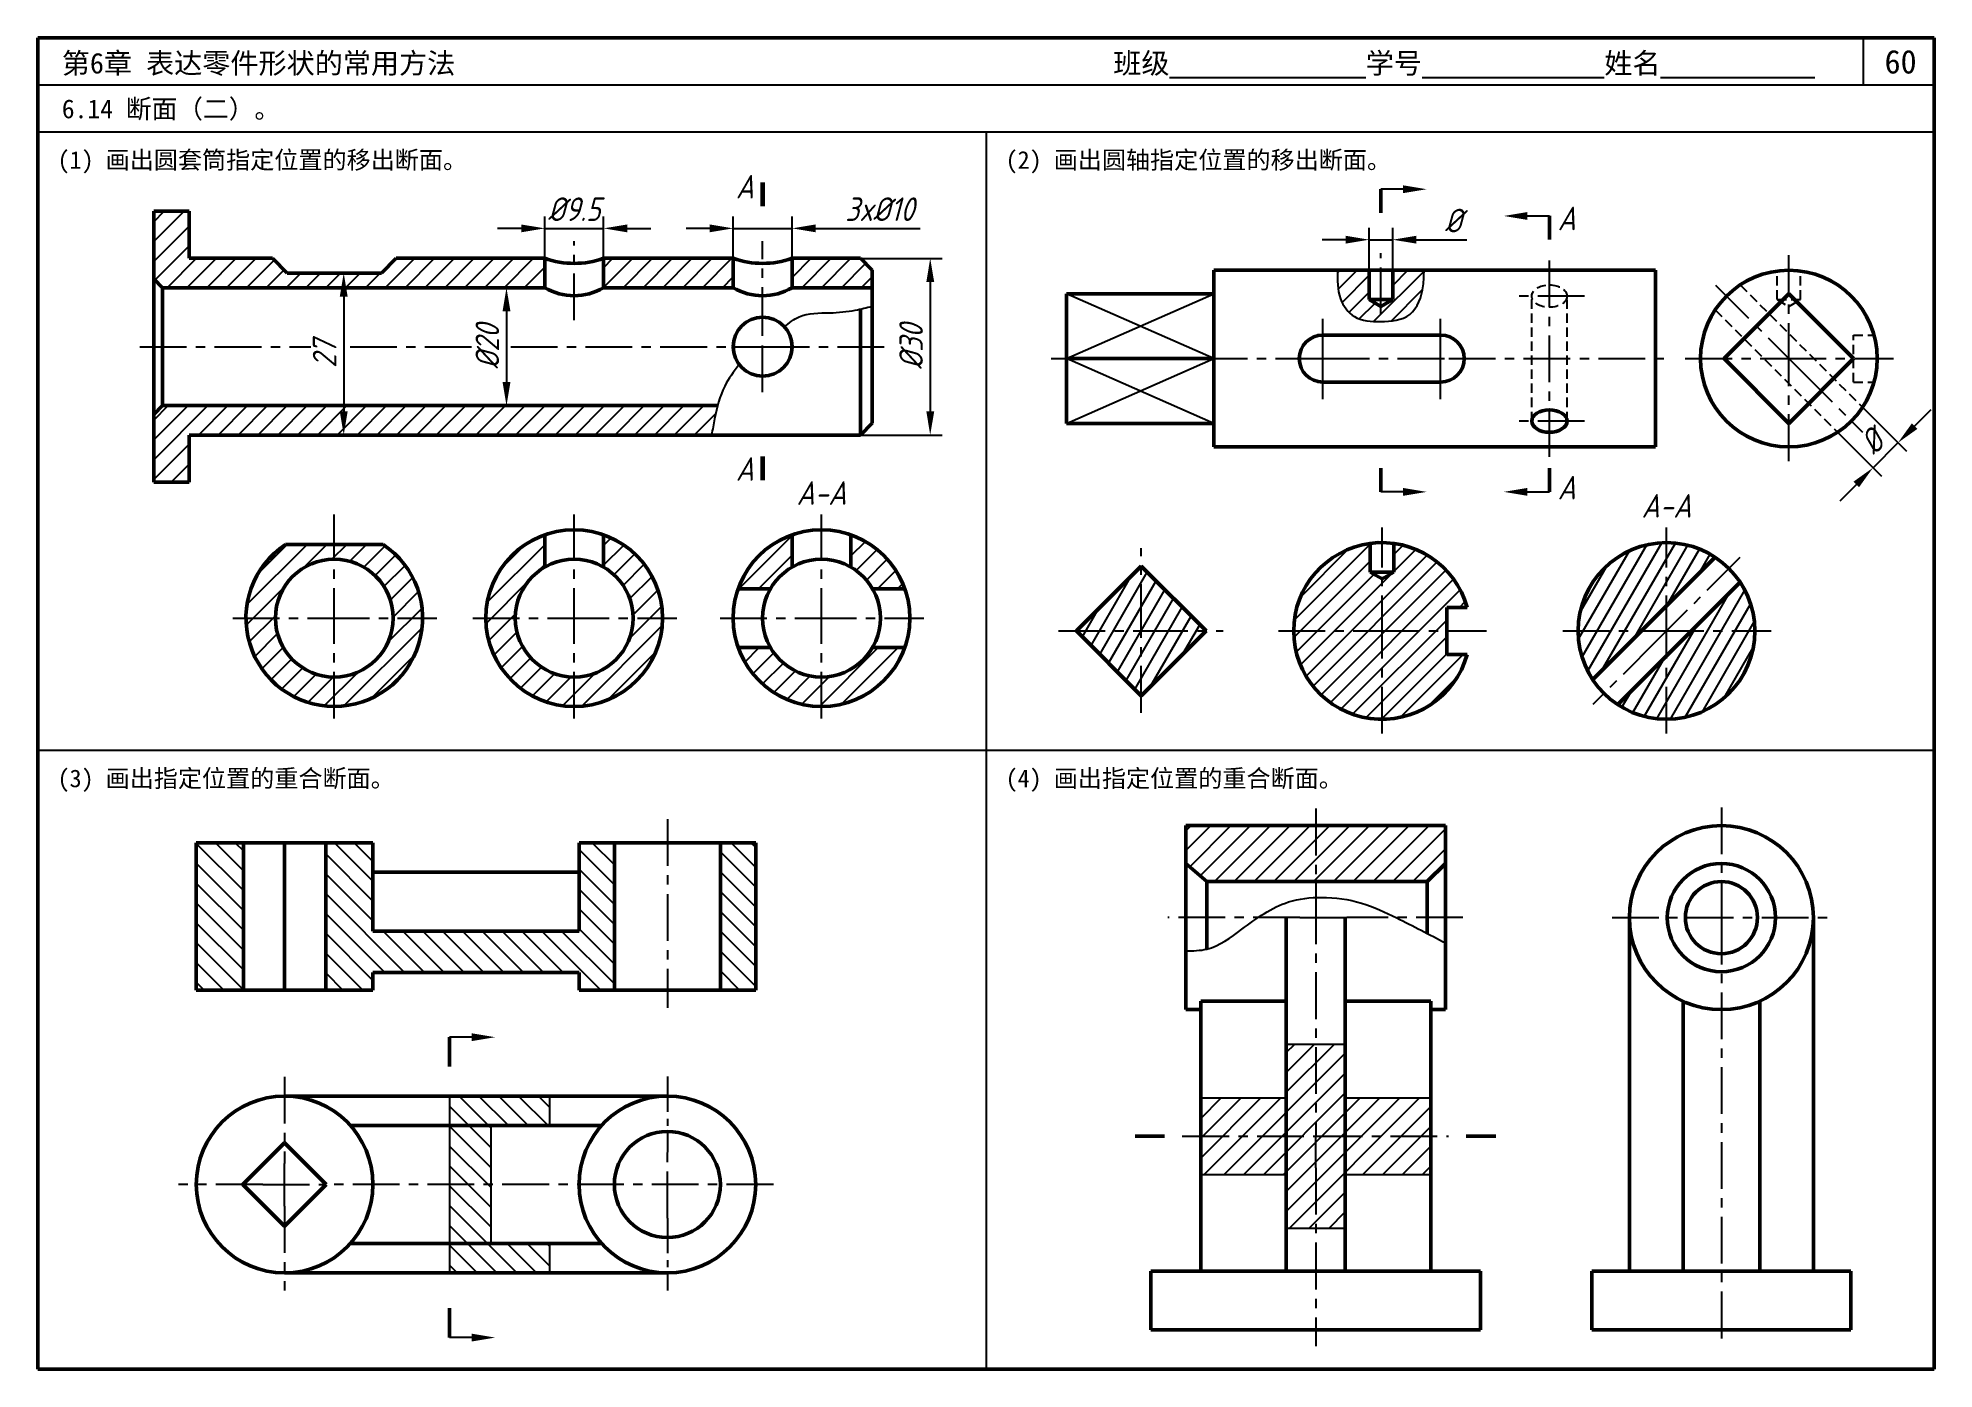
# Model space of a CAD drawing. Header units: millimetres. Extents: x 0 to 322, y 0 to 226.
import ezdxf

# ---------------------------------------------------------------- set-up
doc = ezdxf.new("R2010")
doc.units = ezdxf.units.MM
doc.header["$LTSCALE"] = 0.25
doc.linetypes.add('CENTER', pattern=[50.8, 31.75, -6.35, 6.35, -6.35])
doc.linetypes.add('HIDDEN', pattern=[9.525, 6.35, -3.175])
for name, color, linetype in [('点画线层', 7, 'CENTER'), ('答案', 1, 'Continuous'), ('细实线层', 7, 'Continuous'), ('虚线层', 7, 'HIDDEN')]:
    doc.layers.add(name, color=color, linetype=linetype)
doc.layers.add('粗实线层', color=7, linetype='Continuous', lineweight=50)
doc.styles.get("Standard").update_dxf_attribs({"font": 'gbeitc.shx', "height": 4, "bigfont": 'gbcbig.shx'})
doc.styles.add('宋体', font='', dxfattribs={"height": 3.5})
doc.styles.get('宋体').set_extended_font_data('SimSun')
doc.dimstyles.new('ISO-25', dxfattribs={"dimtxt": 4, "dimasz": 4, "dimexe": 2, "dimexo": 0, "dimgap": 1.25, "dimtad": 1, "dimdsep": 46, "dimtxsty": 'Standard', "dimcen": 0, "dimclrd": 256, "dimclre": 256, "dimclrt": 256, "dimadec": 0, "dimazin": 0, "dimtfac": 1, "dimtmove": 0, "dimatfit": 2, "dimfxl": 0, "dimlwd": -1, "dimlwe": -1, "dimarcsym": 0})

# ---------------------------------------------------------------- blocks, each defined once
blk = doc.blocks.new('*D1')
at = {"layer": 'Defpoints', "color": 0, "transparency": 16777216}
for p in [(96.07, 193.67), (86.07, 188.58), (96.07, 188.58)]:
    blk.add_point(p, dxfattribs=at)
at = {"layer": '细实线层', "transparency": 16777216}
for p, q in [((82.07, 193.67), (78.07, 193.67)), ((86.07, 188.58), (86.07, 195.67)), ((86.07, 193.67), (96.07, 193.67)), ((96.07, 188.58), (96.07, 195.67)), ((100.07, 193.67), (104.07, 193.67))]:
    blk.add_line(p, q, dxfattribs=at)
for points in [[(82.07, 194.33), (82.07, 193), (86.07, 193.67)], [(100.07, 194.33), (100.07, 193), (96.07, 193.67)]]:
    blk.add_solid(points, dxfattribs=at)
at = {"layer": '细实线层', "transparency": 16777216, "insert": (91.07, 196.92), "char_height": 4, "attachment_point": 5}
blk.add_mtext('%%C9.5', dxfattribs=at)
blk = doc.blocks.new('*D2')
at = {"layer": 'Defpoints', "color": 0, "transparency": 16777216}
for p in [(128.07, 193.67), (118.07, 188.58), (128.07, 188.58)]:
    blk.add_point(p, dxfattribs=at)
at = {"layer": '细实线层', "transparency": 16777216}
for p, q in [((114.07, 193.67), (110.07, 193.67)), ((118.07, 188.58), (118.07, 195.67)), ((118.07, 193.67), (128.07, 193.67)), ((128.07, 188.58), (128.07, 195.67)), ((132.07, 193.67), (149.82, 193.67))]:
    blk.add_line(p, q, dxfattribs=at)
for points in [[(114.07, 194.33), (114.07, 193), (118.07, 193.67)], [(132.07, 194.33), (132.07, 193), (128.07, 193.67)]]:
    blk.add_solid(points, dxfattribs=at)
at = {"layer": '细实线层', "transparency": 16777216, "insert": (142.94, 196.92), "char_height": 4, "attachment_point": 5}
blk.add_mtext('3x%%C10', dxfattribs=at)
blk = doc.blocks.new('*D3')
at = {"layer": 'Defpoints', "color": 0, "transparency": 16777216}
for p in [(139.67, 188.58), (139.67, 158.58), (151.53, 158.58)]:
    blk.add_point(p, dxfattribs=at)
at = {"layer": '细实线层', "transparency": 16777216}
for p, q in [((139.67, 188.58), (153.53, 188.58)), ((151.53, 184.58), (151.53, 162.58)), ((139.67, 158.58), (153.53, 158.58))]:
    blk.add_line(p, q, dxfattribs=at)
for points in [[(150.87, 184.58), (152.2, 184.58), (151.53, 188.58)], [(150.87, 162.58), (152.2, 162.58), (151.53, 158.58)]]:
    blk.add_solid(points, dxfattribs=at)
at = {"layer": '细实线层', "transparency": 16777216, "insert": (148.28, 173.58), "char_height": 4, "attachment_point": 5, "rotation": 90}
blk.add_mtext('%%C30', dxfattribs=at)
blk = doc.blocks.new('*D4')
at = {"layer": 'Defpoints', "color": 0, "transparency": 16777216}
for p in [(86.07, 183.58), (79.57, 163.58), (86.07, 163.58)]:
    blk.add_point(p, dxfattribs=at)
at = {"layer": '细实线层', "transparency": 16777216}
for p, q in [((86.07, 183.58), (77.57, 183.58)), ((79.57, 179.58), (79.57, 167.58)), ((86.07, 163.58), (77.57, 163.58))]:
    blk.add_line(p, q, dxfattribs=at)
for points in [[(78.9, 179.58), (80.24, 179.58), (79.57, 183.58)], [(78.9, 167.58), (80.24, 167.58), (79.57, 163.58)]]:
    blk.add_solid(points, dxfattribs=at)
at = {"layer": '细实线层', "transparency": 16777216, "insert": (76.32, 173.58), "char_height": 4, "attachment_point": 5, "rotation": 90}
blk.add_mtext('%%C20', dxfattribs=at)
blk = doc.blocks.new('*D5')
at = {"layer": 'Defpoints', "color": 0, "transparency": 16777216}
for p in [(58.33, 186.08), (51.93, 158.58), (58.33, 158.58)]:
    blk.add_point(p, dxfattribs=at)
at = {"layer": '细实线层', "transparency": 16777216}
for p, q in [((58.33, 186.08), (49.93, 186.08)), ((51.93, 182.08), (51.93, 162.58)), ((58.33, 158.58), (49.93, 158.58))]:
    blk.add_line(p, q, dxfattribs=at)
for points in [[(51.26, 182.08), (52.6, 182.08), (51.93, 186.08)], [(51.26, 162.58), (52.6, 162.58), (51.93, 158.58)]]:
    blk.add_solid(points, dxfattribs=at)
at = {"layer": '细实线层', "transparency": 16777216, "insert": (48.68, 172.33), "char_height": 4, "attachment_point": 5, "rotation": 90}
blk.add_mtext('27', dxfattribs=at)
blk = doc.blocks.new('*D6')
at = {"layer": 'Defpoints', "color": 0, "transparency": 16777216}
for p in [(230.07, 191.74), (226.07, 186.56), (230.07, 186.56)]:
    blk.add_point(p, dxfattribs=at)
at = {"layer": '细实线层', "transparency": 16777216}
for p, q in [((226.07, 186.56), (226.07, 193.74)), ((230.07, 186.56), (230.07, 193.74)), ((222.07, 191.74), (218.07, 191.74)), ((226.07, 191.74), (230.07, 191.74)), ((234.07, 191.74), (242.66, 191.74))]:
    blk.add_line(p, q, dxfattribs=at)
for points in [[(222.07, 192.41), (222.07, 191.08), (226.07, 191.74)], [(234.07, 192.41), (234.07, 191.08), (230.07, 191.74)]]:
    blk.add_solid(points, dxfattribs=at)
at = {"layer": '细实线层', "transparency": 16777216, "insert": (240.37, 194.99), "char_height": 4, "attachment_point": 5}
blk.add_mtext('%%C', dxfattribs=at)
blk = doc.blocks.new('*D7')
at = {"layer": 'Defpoints', "color": 0, "transparency": 16777216}
for p in [(309.86, 163.29), (305.61, 159.05), (315.87, 157.27)]:
    blk.add_point(p, dxfattribs=at)
at = {"layer": '细实线层', "transparency": 16777216}
for p, q in [((309.86, 163.29), (317.29, 155.86)), ((318.7, 160.1), (321.53, 162.93)), ((305.61, 159.05), (313.05, 151.62)), ((311.63, 153.03), (315.87, 157.27)), ((308.8, 150.2), (305.97, 147.37))]:
    blk.add_line(p, q, dxfattribs=at)
for points in [[(318.23, 160.57), (319.17, 159.63), (315.87, 157.27)], [(308.33, 150.67), (309.27, 149.73), (311.63, 153.03)]]:
    blk.add_solid(points, dxfattribs=at)
at = {"layer": '细实线层', "transparency": 16777216, "insert": (311.45, 157.45), "char_height": 4, "attachment_point": 5, "rotation": 45}
blk.add_mtext('%%C', dxfattribs=at)

msp = doc.modelspace()

# ---------------------------------------------------------------- hatches: boundary and pattern name
at = {"layer": '答案'}
h = msp.add_hatch(dxfattribs=at)
h.set_pattern_fill('ANSI31', color=256, scale=0.75)
h.paths.add_polyline_path([(50.327, 137.494), (50.327, 139.994), (42.036, 139.994, 0.2513807), (35.327, 127.494), (40.327, 127.494, -0.4142136)])
h.paths.add_polyline_path([(58.619, 139.994), (50.327, 139.994), (50.327, 137.494, -0.4142136), (60.327, 127.494), (65.327, 127.494, 0.2513807)])
h.paths.add_polyline_path([(65.327, 127.494), (60.327, 127.494, -0.4142136), (50.327, 117.494), (50.327, 112.494, 0.4142136)])
h.paths.add_polyline_path([(40.327, 127.494), (35.327, 127.494, 0.4142136), (50.327, 112.494), (50.327, 117.494, -0.4142136)])
h = msp.add_hatch(dxfattribs=at)
h.set_pattern_fill('ANSI31', color=256, scale=0.75)
h.paths.add_polyline_path([(86.066, 136.154), (86.066, 141.636, 0.3178372), (76.066, 127.494), (81.066, 127.494, -0.2679492)])
h.paths.add_polyline_path([(81.066, 127.494), (76.066, 127.494, 0.4142136), (91.066, 112.494), (91.066, 117.494, -0.4142136)])
h.paths.add_polyline_path([(106.066, 127.494), (101.066, 127.494, -0.4142136), (91.066, 117.494), (91.066, 112.494, 0.4142136)])
h.paths.add_polyline_path([(96.066, 141.636), (96.066, 136.154, -0.2679492), (101.066, 127.494), (106.066, 127.494, 0.3178372)])
h = msp.add_hatch(dxfattribs=at)
h.set_pattern_fill('ANSI31', color=256, scale=0.75)
h.paths.add_polyline_path([(128.06, 141.636, 0.2265409), (118.918, 132.494), (124.4, 132.494, -0.1316525), (128.06, 136.154)])
h.paths.add_polyline_path([(133.06, 117.494, -0.2679492), (124.4, 122.494), (118.918, 122.494, 0.3178372), (133.06, 112.494)])
h.paths.add_polyline_path([(147.203, 122.494), (141.721, 122.494, -0.2679492), (133.06, 117.494), (133.06, 112.494, 0.3178372)])
h.paths.add_polyline_path([(138.06, 141.636), (138.06, 136.154, -0.1316525), (141.721, 132.494), (147.203, 132.494, 0.2265409)])
h = msp.add_hatch(dxfattribs=at)
h.set_pattern_fill('ANSI31', color=256, scale=0.64)
h.paths.add_polyline_path([(228.249, 134.164), (226.249, 135.319), (226.249, 140.185, 0.3755653), (213.249, 125.319), (226.666, 125.319), (228.249, 125.319)])
h.paths.add_polyline_path([(228.249, 123.385), (228.249, 125.319), (226.666, 125.319), (213.249, 125.319, 0.4142136), (228.249, 110.319)])
h.paths.add_polyline_path([(242.706, 121.319), (239.249, 121.319), (239.249, 125.319), (228.249, 125.319), (228.249, 123.385), (228.249, 110.319, 0.3371882)])
h.paths.add_polyline_path([(230.249, 140.185), (230.249, 135.319), (228.249, 134.164), (228.249, 125.319), (239.249, 125.319), (239.249, 129.319), (242.706, 129.319, 0.3003556)])
h = msp.add_hatch(dxfattribs=at)
h.set_pattern_fill('ANSI31', color=256, scale=0.64, angle=15)
h.paths.add_polyline_path([(284.827, 137.833, 0.1470566), (276.556, 140.319), (276.556, 129.562)])
h.paths.add_polyline_path([(276.556, 140.319, 0.4142136), (261.556, 125.319), (272.313, 125.319), (276.556, 129.562)])
h.paths.add_polyline_path([(272.313, 125.319), (261.556, 125.319, 0.1470566), (264.042, 117.048)])
h.paths.add_polyline_path([(276.556, 121.076), (268.285, 112.805, 0.1470566), (276.556, 110.319)])
h.paths.add_polyline_path([(291.556, 125.319), (280.798, 125.319), (276.556, 121.076), (276.556, 110.319, 0.4142136)])
h.paths.add_polyline_path([(289.069, 133.59), (280.798, 125.319), (291.556, 125.319, 0.1470566)])
h = msp.add_hatch(dxfattribs=at)
h.set_pattern_fill('ANSI31', color=256, scale=0.64, angle=15)
h.paths.add_polyline_path([(187.364, 136.319), (187.364, 125.319), (198.364, 125.319)])
h.paths.add_polyline_path([(187.364, 136.319), (176.364, 125.319), (187.364, 125.319)])
h.paths.add_polyline_path([(187.364, 125.319), (176.364, 125.319), (187.364, 114.319)])
h.paths.add_polyline_path([(198.364, 125.319), (187.364, 125.319), (187.364, 114.319)])
h = msp.add_hatch(dxfattribs=at)
h.set_pattern_fill('ANSI31', color=256, scale=0.75)
h.paths.add_polyline_path([(197.468, 33.048), (197.468, 46.048), (211.998, 46.048), (211.998, 55.165), (221.998, 55.165), (221.998, 46.048), (236.527, 46.048), (236.527, 33.048), (221.998, 33.048), (221.998, 23.931), (211.998, 23.931), (211.998, 33.048)])
h = msp.add_hatch(dxfattribs=at)
h.set_pattern_fill('ANSI31', color=256, scale=0.75, angle=90, style=0)
h.paths.add_polyline_path([(86.894, 46.344), (69.894, 46.344), (69.894, 41.344), (86.894, 41.344)])
h.paths.add_polyline_path([(76.894, 41.344), (69.894, 41.344), (69.894, 31.344), (76.894, 31.344)])
h.paths.add_polyline_path([(76.894, 31.344), (69.894, 31.344), (69.894, 21.344), (76.894, 21.344)])
h.paths.add_polyline_path([(86.894, 21.344), (69.894, 21.344), (69.894, 16.344), (86.894, 16.344)])
at = {"layer": '细实线层'}
h = msp.add_hatch(dxfattribs=at)
h.set_pattern_fill('ANSI31', color=256, scale=0.75)
h.paths.add_polyline_path([(39.827, 188.581), (25.675, 188.581), (25.675, 196.581), (19.675, 196.581), (19.675, 185.081), (21.175, 183.581), (86.066, 183.581), (86.066, 188.581), (60.827, 188.581), (58.327, 186.081), (42.327, 186.081)])
h.paths.add_polyline_path([(118.066, 188.581), (96.066, 188.581), (96.066, 183.581), (118.066, 183.581)])
h.paths.add_polyline_path([(141.675, 186.581), (139.675, 188.581), (128.066, 188.581), (128.066, 183.581), (141.675, 183.581)])
edge = h.paths.add_edge_path()
edge.add_spline(control_points=[(114.396, 158.581), (114.564, 159.504), (114.866, 161.169), (115.234, 162.845), (115.43, 163.581)], knot_values=[7.9397646, 7.9397646, 7.9397646, 7.9397646, 10.7609164, 13.0294041, 13.0294041, 13.0294041, 13.0294041], degree=3, periodic=0)
edge.add_line((115.43, 163.581), (21.175, 163.581))
edge.add_line((21.175, 163.581), (19.675, 162.081))
edge.add_line((19.675, 162.081), (19.675, 150.581))
edge.add_line((19.675, 150.581), (25.675, 150.581))
edge.add_line((25.675, 150.581), (25.675, 158.581))
edge.add_line((25.675, 158.581), (114.396, 158.581))
h = msp.add_hatch(dxfattribs=at)
h.set_pattern_fill('ANSI31', color=256, scale=0.64)
h.set_pattern_definition([(45, (-15.9372, 96.0178), (-1.436841, 1.436841), [])])
edge = h.paths.add_edge_path()
edge.add_line((226.075, 186.563), (220.72, 186.563))
edge.add_spline(control_points=[(220.72, 186.563), (220.673, 184.902), (220.588, 181.945), (223.492, 177.994), (228.165, 177.709), (233.638, 178.231), (235.341, 183.05), (235.379, 185.688), (235.391, 186.563)], knot_values=[0, 0, 0, 0, 4.8957938, 8.7167192, 13.2208314, 18.3339768, 23.6984688, 26.3611944, 26.3611944, 26.3611944, 26.3611944], degree=3, periodic=0)
edge.add_line((235.391, 186.563), (230.075, 186.563))
edge.add_line((230.075, 186.563), (230.075, 181.563))
edge.add_line((230.075, 181.563), (228.075, 180.408))
edge.add_line((228.075, 180.408), (226.075, 181.563))
edge.add_line((226.075, 181.563), (226.075, 186.563))
h = msp.add_hatch(dxfattribs=at)
h.set_pattern_fill('ANSI31', color=256, scale=0.75)
h.set_pattern_definition([(45, (7.8312, 1.9334), (-1.683798, 1.683798), [])])
h.paths.add_polyline_path([(235.901, 82.773), (239.034, 85.836), (239.034, 92.265), (194.962, 92.265), (194.962, 85.836), (198.487, 82.773)])
h = msp.add_hatch(dxfattribs=at)
h.set_pattern_fill('ANSI31', color=256, scale=0.75, angle=90, style=0)
h.set_pattern_definition([(135, (-357.462, -45.01), (-1.683798, -1.683798), [])])
h.paths.add_polyline_path([(34.894, 89.355), (26.894, 89.355), (26.894, 64.355), (34.894, 64.355)])
h.paths.add_polyline_path([(48.894, 64.355), (56.894, 64.355), (56.894, 67.355), (91.894, 67.355), (91.894, 64.355), (97.894, 64.355), (97.894, 89.355), (91.894, 89.355), (91.894, 74.355), (56.894, 74.355), (56.894, 89.355), (48.894, 89.355)])
h.paths.add_polyline_path([(121.894, 89.355), (115.894, 89.355), (115.894, 64.355), (121.894, 64.355)])

# ---------------------------------------------------------------- linework, layer by layer
at = {"lineweight": 50}
for p, q in [((322, 226), (0, 226)), ((0, 226), (0, 0)), ((322, 0), (322, 226)), ((0, 0), (322, 0))]:
    msp.add_line(p, q, dxfattribs=at)
for p, q in [((310, 218), (310, 226)), ((322, 218), (0, 218)), ((322, 210), (0, 210)), ((161, 210), (161, 0)), ((322, 105), (0, 105))]:
    msp.add_line(p, q)
at = {"layer": '点画线层'}
for p, q in [((91.066, 178.064), (91.066, 191.514)), ((123.066, 175.733), (123.066, 191.514)), ((228.075, 179.074), (228.075, 189.465)), ((256.678, 154.863), (256.678, 188.614)), ((297.342, 169.629), (297.342, 189.142)), ((284.856, 184.049), (299.101, 169.804)), ((262.659, 182.169), (251.048, 182.169)), ((123.066, 165.87), (123.066, 175.733)), ((17.306, 173.581), (46.367, 173.581)), ((53.008, 173.581), (74.005, 173.581)), ((80.286, 173.581), (123.066, 173.581)), ((123.066, 173.581), (143.828, 173.581)), ((172.087, 171.563), (218.205, 171.563)), ((218.205, 171.563), (239.59, 171.563)), ((239.59, 171.563), (276.819, 171.563)), ((279.75, 171.563), (295.759, 171.563)), ((295.759, 171.563), (315.11, 171.563)), ((297.342, 154.16), (297.342, 169.629)), ((299.101, 169.804), (309.828, 159.077)), ((262.659, 160.956), (251.048, 160.956)), ((50.327, 124.624), (50.327, 145.068)), ((91.066, 124.624), (91.066, 145.068)), ((133.06, 124.624), (133.06, 145.068)), ((228.249, 123.385), (228.249, 142.898)), ((276.556, 123.385), (276.556, 142.898)), ((187.364, 125.319), (187.364, 139.382)), ((289.041, 137.805), (274.797, 123.561)), ((33.099, 127.494), (48.353, 127.494)), ((48.353, 127.494), (67.735, 127.494)), ((73.837, 127.494), (89.092, 127.494)), ((89.092, 127.494), (108.474, 127.494)), ((115.832, 127.494), (131.086, 127.494)), ((131.086, 127.494), (150.469, 127.494)), ((50.327, 110.457), (50.327, 124.624)), ((91.066, 110.457), (91.066, 124.624)), ((133.06, 110.457), (133.06, 124.624)), ((173.29, 125.319), (187.364, 125.319)), ((187.364, 125.319), (201.261, 125.319)), ((187.364, 111.432), (187.364, 125.319)), ((210.657, 125.319), (226.666, 125.319)), ((226.666, 125.319), (246.017, 125.319)), ((228.249, 107.916), (228.249, 123.385)), ((258.964, 125.319), (274.972, 125.319)), ((274.797, 123.561), (264.07, 112.833)), ((274.972, 125.319), (294.324, 125.319)), ((276.556, 107.916), (276.556, 123.385)), ((106.894, 93.355), (106.894, 61.355)), ((214.306, 76.648), (222.286, 76.648)), ((41.894, 49.638), (41.894, 34.917)), ((194.335, 39.548), (216.998, 39.548)), ((216.998, 39.548), (239.553, 39.548)), ((216.998, 34.167), (216.998, 39.548)), ((106.894, 25.631), (106.894, 36.835)), ((41.894, 27.65), (41.894, 34.917)), ((38.178, 31.344), (23.894, 31.344)), ((38.178, 31.344), (48.965, 31.344)), ((124.894, 31.344), (48.965, 31.344)), ((41.894, 27.65), (41.894, 13.344))]:
    msp.add_line(p, q, dxfattribs=at)
at = {"layer": '点画线层', "color": 0}
for p, q in [((216.998, 95.158), (216.998, 80.059)), ((285.887, 95.351), (285.887, 76.648)), ((216.998, 80.059), (216.998, 39.548)), ((214.306, 76.648), (191.861, 76.648)), ((241.976, 76.648), (222.286, 76.648)), ((267.323, 76.648), (304.474, 76.648)), ((285.887, 76.648), (285.887, 4.044)), ((216.998, 34.167), (216.998, 3.904))]:
    msp.add_line(p, q, dxfattribs=at)
at = {"layer": '点画线层', "ltscale": 0.75}
for p, q in [((106.894, 49.653), (106.894, 36.835)), ((106.894, 25.631), (106.894, 13.344))]:
    msp.add_line(p, q, dxfattribs=at)
at = {"layer": '答案', "lineweight": 50}
for p, q in [((42.036, 139.994), (58.619, 139.994)), ((86.066, 136.154), (86.066, 141.636)), ((96.066, 136.154), (96.066, 141.636)), ((128.06, 136.154), (128.06, 141.636)), ((138.06, 136.154), (138.06, 141.636)), ((226.249, 135.319), (226.249, 140.185)), ((230.249, 135.319), (230.249, 140.185)), ((187.364, 136.319), (176.364, 125.319)), ((198.364, 125.319), (187.364, 136.319)), ((226.249, 135.319), (230.249, 135.319)), ((226.249, 135.319), (228.249, 134.164)), ((228.249, 134.164), (230.249, 135.319)), ((284.827, 137.833), (264.042, 117.048)), ((124.4, 132.494), (118.918, 132.494)), ((141.721, 132.494), (147.203, 132.494)), ((289.069, 133.59), (268.285, 112.805)), ((239.249, 121.319), (239.249, 129.319)), ((239.249, 129.319), (242.706, 129.319)), ((124.4, 122.494), (118.918, 122.494)), ((141.721, 122.494), (147.203, 122.494)), ((176.364, 125.319), (187.364, 114.319)), ((187.364, 114.319), (198.364, 125.319)), ((239.249, 121.319), (242.706, 121.319))]:
    msp.add_line(p, q, dxfattribs=at)
at = {"layer": '答案'}
for p, q in [((211.998, 55.165), (221.998, 55.165)), ((211.998, 46.048), (211.998, 55.165)), ((221.998, 55.165), (221.998, 46.048)), ((69.894, 46.344), (69.894, 16.344)), ((69.894, 46.344), (86.894, 46.344)), ((86.894, 46.344), (86.894, 41.344)), ((197.468, 46.048), (211.998, 46.048)), ((197.468, 33.048), (197.468, 46.048)), ((221.998, 46.048), (236.527, 46.048)), ((236.527, 33.048), (236.527, 46.048)), ((76.894, 41.344), (76.894, 21.344)), ((76.894, 41.344), (86.894, 41.344)), ((197.468, 33.048), (211.998, 33.048)), ((211.998, 23.931), (211.998, 33.048)), ((221.998, 33.048), (236.527, 33.048)), ((221.998, 33.048), (221.998, 23.931)), ((211.998, 23.931), (221.998, 23.931)), ((76.894, 21.344), (86.894, 21.344)), ((86.894, 21.344), (86.894, 16.344)), ((69.894, 16.344), (86.894, 16.344))]:
    msp.add_line(p, q, dxfattribs=at)
at = {"layer": '答案', "lineweight": 50}
for centre, radius in [((91.066, 127.494), 15), ((133.06, 127.494), 15), ((276.556, 125.319), 15), ((50.327, 127.494), 10), ((91.066, 127.494), 10), ((133.06, 127.494), 10)]:
    msp.add_circle(centre, radius, dxfattribs=at)
for centre, start, end in [((50.327, 127.494), 123.55731, 56.44269), ((228.249, 125.319), 15.46601, 344.53399)]:
    msp.add_arc(centre, 15, start, end, dxfattribs=at)
at = {"layer": '粗实线层', "lineweight": 60}
for p, q in [((123.066, 201.429), (123.066, 197.429)), ((123.066, 154.934), (123.066, 150.934))]:
    msp.add_line(p, q, dxfattribs=at)
at = {"layer": '粗实线层'}
for p, q in [((228.075, 196.311), (228.075, 200.311)), ((19.675, 150.581), (19.675, 196.581)), ((19.675, 196.581), (25.675, 196.581)), ((25.675, 188.581), (25.675, 196.581)), ((256.678, 191.77), (256.678, 195.77)), ((25.675, 188.581), (39.827, 188.581)), ((42.327, 186.081), (39.827, 188.581)), ((58.327, 186.081), (60.827, 188.581)), ((60.827, 188.581), (86.066, 188.581)), ((86.066, 183.581), (86.066, 188.581)), ((96.066, 188.581), (118.066, 188.581)), ((96.066, 183.581), (96.066, 188.581)), ((118.066, 183.581), (118.066, 188.581)), ((128.066, 188.581), (139.675, 188.581)), ((128.066, 183.581), (128.066, 188.581)), ((139.675, 188.581), (141.675, 186.581)), ((21.175, 183.581), (19.675, 185.081)), ((21.175, 183.581), (86.066, 183.581)), ((21.175, 163.581), (21.175, 183.581)), ((42.327, 186.081), (58.327, 186.081)), ((96.066, 183.581), (118.066, 183.581)), ((128.066, 183.581), (141.675, 183.581)), ((141.675, 160.581), (141.675, 186.581)), ((274.679, 186.563), (199.679, 186.563)), ((199.679, 186.563), (199.679, 156.563)), ((226.075, 181.563), (226.075, 186.563)), ((230.075, 181.563), (230.075, 186.563)), ((274.679, 186.563), (274.679, 156.563)), ((174.679, 182.563), (174.679, 160.563)), ((199.679, 182.563), (174.679, 182.563)), ((226.075, 181.563), (230.075, 181.563)), ((226.075, 181.563), (228.075, 180.408)), ((228.075, 180.408), (230.075, 181.563)), ((297.342, 182.563), (286.342, 171.563)), ((308.342, 171.563), (297.342, 182.563)), ((139.675, 158.581), (139.675, 179.96)), ((218.205, 175.563), (238.205, 175.563)), ((199.679, 171.563), (174.679, 171.563)), ((286.342, 171.563), (297.342, 160.563)), ((297.342, 160.563), (308.342, 171.563)), ((218.205, 167.563), (238.205, 167.563)), ((21.175, 163.581), (19.675, 162.081)), ((21.175, 163.581), (115.43, 163.581)), ((25.675, 158.581), (139.675, 158.581)), ((25.675, 158.581), (25.675, 150.581)), ((139.675, 158.581), (141.675, 160.581)), ((199.679, 160.563), (174.679, 160.563)), ((274.679, 156.563), (199.679, 156.563)), ((228.075, 148.929), (228.075, 152.929)), ((256.678, 148.929), (256.678, 152.929)), ((19.675, 150.581), (25.675, 150.581)), ((26.894, 89.355), (26.894, 64.355)), ((56.894, 89.355), (26.894, 89.355)), ((34.894, 64.355), (34.894, 89.355)), ((41.894, 89.355), (41.894, 64.355)), ((48.894, 89.355), (48.894, 64.355)), ((56.894, 74.355), (56.894, 89.355)), ((91.894, 89.355), (91.894, 74.355)), ((121.894, 89.355), (91.894, 89.355)), ((97.894, 64.355), (97.894, 89.355)), ((115.894, 64.355), (115.894, 89.355)), ((121.894, 89.355), (121.894, 64.355)), ((91.894, 84.355), (56.894, 84.355)), ((91.894, 74.355), (56.894, 74.355)), ((56.894, 64.355), (56.894, 67.355)), ((56.894, 67.355), (91.894, 67.355)), ((91.894, 67.355), (91.894, 64.355)), ((56.894, 64.355), (26.894, 64.355)), ((121.894, 64.355), (91.894, 64.355)), ((69.894, 56.344), (69.894, 51.344)), ((41.894, 46.344), (106.894, 46.344)), ((95.894, 41.344), (52.894, 41.344)), ((191.335, 39.548), (186.335, 39.548)), ((242.553, 39.548), (247.553, 39.548)), ((34.823, 31.344), (41.894, 38.415)), ((41.894, 38.415), (48.965, 31.344)), ((41.894, 24.273), (34.823, 31.344)), ((48.965, 31.344), (41.894, 24.273)), ((95.894, 21.344), (52.894, 21.344)), ((41.894, 16.344), (106.894, 16.344)), ((69.894, 10.344), (69.894, 5.344))]:
    msp.add_line(p, q, dxfattribs=at)
at = {"layer": '粗实线层', "color": 0}
for p, q in [((194.962, 61.031), (194.962, 92.265)), ((194.962, 92.265), (239.034, 92.265)), ((239.034, 92.265), (239.034, 61.031)), ((194.962, 85.836), (198.487, 82.773)), ((239.034, 85.836), (235.901, 82.773)), ((235.901, 82.773), (198.487, 82.773)), ((198.487, 82.773), (198.487, 71.308)), ((235.901, 82.773), (235.901, 73.982)), ((211.998, 76.648), (211.998, 16.648)), ((221.998, 76.648), (221.998, 16.648)), ((270.27, 76.648), (270.27, 16.648)), ((301.504, 76.648), (301.504, 16.648)), ((197.468, 62.448), (197.468, 16.648)), ((197.468, 62.448), (211.998, 62.448)), ((236.527, 62.448), (221.998, 62.448)), ((236.527, 62.448), (236.527, 16.648)), ((279.387, 62.448), (279.387, 16.648)), ((292.387, 62.448), (292.387, 16.648)), ((197.468, 61.031), (194.962, 61.031)), ((239.034, 61.031), (236.527, 61.031)), ((244.998, 16.648), (188.998, 16.648)), ((188.998, 16.648), (188.998, 6.648)), ((244.998, 16.648), (244.998, 6.648)), ((263.887, 16.648), (263.887, 6.648)), ((307.887, 16.648), (263.887, 16.648)), ((307.887, 16.648), (307.887, 6.648)), ((244.998, 6.648), (188.998, 6.648)), ((307.887, 6.648), (263.887, 6.648))]:
    msp.add_line(p, q, dxfattribs=at)
at = {"layer": '粗实线层'}
for centre, radius in [((297.342, 171.563), 15), ((123.066, 173.581), 5), ((41.894, 31.344), 15), ((106.894, 31.344), 15), ((106.894, 31.344), 9)]:
    msp.add_circle(centre, radius, dxfattribs=at)
at = {"layer": '粗实线层', "color": 0}
for radius in [15.617, 9.188, 6.125]:
    msp.add_circle((285.887, 76.648), radius, dxfattribs=at)
at = {"layer": '粗实线层'}
for centre, radius, start, end in [((91.066, 202.723), 15, 250.52878, 289.47122), ((123.066, 202.723), 15, 250.52878, 289.47122), ((91.066, 192.241), 10, 240, 300), ((123.066, 192.241), 10, 240, 300), ((218.205, 171.563), 4, 90, 270), ((238.205, 171.563), 4, 270, 90)]:
    msp.add_arc(centre, radius, start, end, dxfattribs=at)
msp.add_ellipse((256.678, 160.956), major_axis=(3, 0), ratio=0.6356745, dxfattribs=at)
at = {"layer": '细实线层'}
for p, q in [((231.825, 200.311), (228.075, 200.311)), ((252.928, 195.77), (256.678, 195.77)), ((199.679, 171.563), (174.679, 182.563)), ((174.679, 171.563), (199.679, 182.563)), ((218.205, 164.677), (218.205, 178.284)), ((238.205, 164.677), (238.205, 178.284)), ((199.679, 160.563), (174.679, 171.563)), ((174.679, 160.563), (199.679, 171.563)), ((231.825, 148.929), (228.075, 148.929)), ((252.928, 148.929), (256.678, 148.929)), ((73.644, 56.344), (69.894, 56.344)), ((73.644, 5.344), (69.894, 5.344))]:
    msp.add_line(p, q, dxfattribs=at)
for points in [[(220.72, 186.563), (221.208, 181.691), (223.566, 178.685), (227.99, 177.84), (232.958, 179.051), (235.243, 183.904), (235.391, 186.563)], [(126.776, 176.933), (129.254, 178.661), (134.48, 179.332), (138.81, 179.78), (141.675, 180.451)], [(119.076, 170.568), (116.636, 166.874), (114.919, 161.353), (114.396, 158.581)], [(194.962, 70.991), (198.487, 71.308), (204.438, 74.664), (212.371, 79.304), (217.982, 80.078), (224.755, 79.111), (230.753, 76.598), (239.034, 72.344)]]:
    msp.add_spline(points, degree=3, dxfattribs=at)
for points in [[(231.825, 199.644), (231.825, 200.977), (235.825, 200.311)], [(252.928, 196.437), (252.928, 195.104), (248.928, 195.77)], [(231.825, 148.263), (231.825, 149.596), (235.825, 148.929)], [(252.928, 149.596), (252.928, 148.263), (248.928, 148.929)], [(73.644, 55.678), (73.644, 57.011), (77.644, 56.344)], [(73.644, 4.678), (73.644, 6.011), (77.644, 5.344)]]:
    msp.add_solid(points, dxfattribs=at)
at = {"layer": '虚线层'}
for p, q in [((289.071, 184.077), (309.856, 163.292)), ((295.342, 181.563), (295.342, 186.429)), ((299.342, 181.563), (299.342, 186.429)), ((253.678, 160.956), (253.678, 182.169)), ((259.678, 160.956), (259.678, 182.169)), ((295.342, 181.563), (299.342, 181.563)), ((295.342, 181.563), (297.342, 180.408)), ((297.342, 180.408), (299.342, 181.563)), ((284.829, 179.834), (305.613, 159.049)), ((308.342, 167.563), (308.342, 175.563)), ((308.342, 175.563), (311.799, 175.563)), ((308.342, 167.563), (311.799, 167.563))]:
    msp.add_line(p, q, dxfattribs=at)
msp.add_ellipse((256.678, 182.169), major_axis=(3, 0), ratio=0.6356745, dxfattribs=at)

# ---------------------------------------------------------------- texts
at = {"style": '宋体'}
for s, height, p in [('第6章 表达零件形状的常用方法', 3.5, (4.054, 219.963)), ('班级%%U              %%U学号%%U             %%U姓名%%U           ', 3.5, (182.613, 219.963)), ('60', 4, (313.595, 219.963)), ('6.14 断面（二）。', 3.2, (4.054, 212.356)), ('(1) 画出圆套筒指定位置的移出断面。', 3, (3.334, 203.787)), ('(2) 画出圆轴指定位置的移出断面。', 3, (164.334, 203.787)), ('(3) 画出指定位置的重合断面。', 3, (3.334, 98.787)), ('(4) 画出指定位置的重合断面。', 3, (164.334, 98.787))]:
    msp.add_text(s, height=height, dxfattribs=at).set_placement(p)
at = {"layer": '答案'}
for p in [(128.836, 146.731), (272.332, 144.561)]:
    msp.add_text('A-A', height=4, dxfattribs=at).set_placement(p)
at = {"layer": '细实线层'}
for p in [(118.514, 198.742), (258.085, 193.352), (118.514, 150.812), (258.085, 147.656)]:
    msp.add_text('A', height=4, dxfattribs=at).set_placement(p)

# ---------------------------------------------------------------- dimensions: what is measured, and where the dimension line sits
dim = msp.add_linear_dim(base=(96.066, 193.667), p1=(86.066, 188.581), p2=(96.066, 188.581), text='%%C9.5', dimstyle='ISO-25', dxfattribs=at)
dim.commit()
dim.dimension.update_dxf_attribs({"geometry": '*D1', "text_midpoint": (91.066, 193.667), "dimtype": 160})
for base, p1, p2, text, picture, middle in [((128.066, 193.667), (118.066, 188.581), (128.066, 188.581), '3x%%C10', '*D2', (142.941, 196.917)), ((230.075, 191.743), (226.075, 186.563), (230.075, 186.563), '%%C', '*D6', (240.366, 194.993))]:
    dim = msp.add_linear_dim(base=base, p1=p1, p2=p2, text=text, dimstyle='ISO-25', dxfattribs=at)
    dim.commit()
    dim.dimension.update_dxf_attribs({"geometry": picture, "text_midpoint": middle})
for base, p1, p2, text, picture, middle in [((151.534, 158.581), (139.675, 188.581), (139.675, 158.581), '%%C30', '*D3', (148.284, 173.581)), ((51.931, 158.581), (58.327, 186.081), (58.327, 158.581), '27', '*D5', (48.681, 172.331)), ((79.568, 163.581), (86.066, 183.581), (86.066, 163.581), '%%C20', '*D4', (76.318, 173.581))]:
    dim = msp.add_linear_dim(base=base, p1=p1, p2=p2, angle=90, text=text, dimstyle='ISO-25', dxfattribs=at)
    dim.commit()
    dim.dimension.update_dxf_attribs({"geometry": picture, "text_midpoint": middle})
dim = msp.add_linear_dim(base=(315.874, 157.274), p1=(305.613, 159.049), p2=(309.856, 163.292), angle=45, text='%%C', dimstyle='ISO-25', dxfattribs=at)
dim.commit()
dim.dimension.update_dxf_attribs({"geometry": '*D7', "text_midpoint": (313.752, 155.153), "dimtype": 161})

doc.saveas('drawing.dxf')
